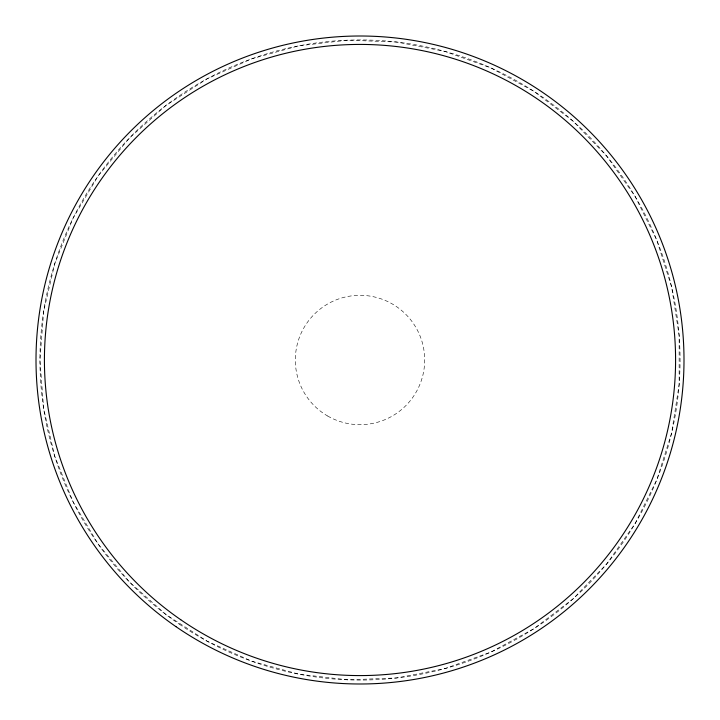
<?xml version="1.0" encoding="UTF-8"?>
<svg xmlns="http://www.w3.org/2000/svg" width="720" height="720" viewBox="0 0 720 720"><rect width="100%" height="100%" fill="white"/><g stroke="black" fill="none" stroke-linecap="round" stroke-linejoin="round"><path stroke-width="0.54" stroke-dasharray="3.6 2.7" d="M43.686 311.139L39.933 360L43.686 408.861L54.846 456.57L73.17 502.02L98.208 544.14L129.384 581.949L165.969 614.547L207.099 641.187L251.811 661.23L299.061 674.217L347.742 679.833L396.702 677.952L444.816 668.628L490.932 652.059L533.979 628.65L572.949 598.95L606.933 563.643L635.121 523.557L656.865 479.646L671.652 432.927L679.131 384.498L679.131 335.502L671.652 287.073L656.865 240.354L635.121 196.443L606.933 156.357L572.949 121.05L533.979 91.35L490.932 67.941L444.816 51.372L396.702 42.048L347.742 40.167L299.061 45.783L251.811 58.77L207.099 78.813L165.969 105.453L129.384 138.051L98.208 175.86L73.17 217.98L54.846 263.43L43.686 311.139M327.663 416.016A64.683 64.683 0 0 0 424.683 360A64.683 64.683 0 0 0 327.663 303.984A64.683 64.683 0 0 0 327.663 416.016M179.217 624.123A320.067 320.067 0 0 0 679.131 384.498A320.067 320.067 0 0 0 221.652 71.379A320.067 320.067 0 0 0 179.217 624.123"/><path stroke-width="1.08" d="M175.95 626.643A324 324 0 0 0 682.947 386.073A324 324 0 0 0 221.103 67.284A324 324 0 0 0 175.95 626.643M180.729 619.722A315.585 315.585 0 0 0 674.559 385.398A315.585 315.585 0 0 0 224.712 74.889A315.585 315.585 0 0 0 180.729 619.722"/></g></svg>
